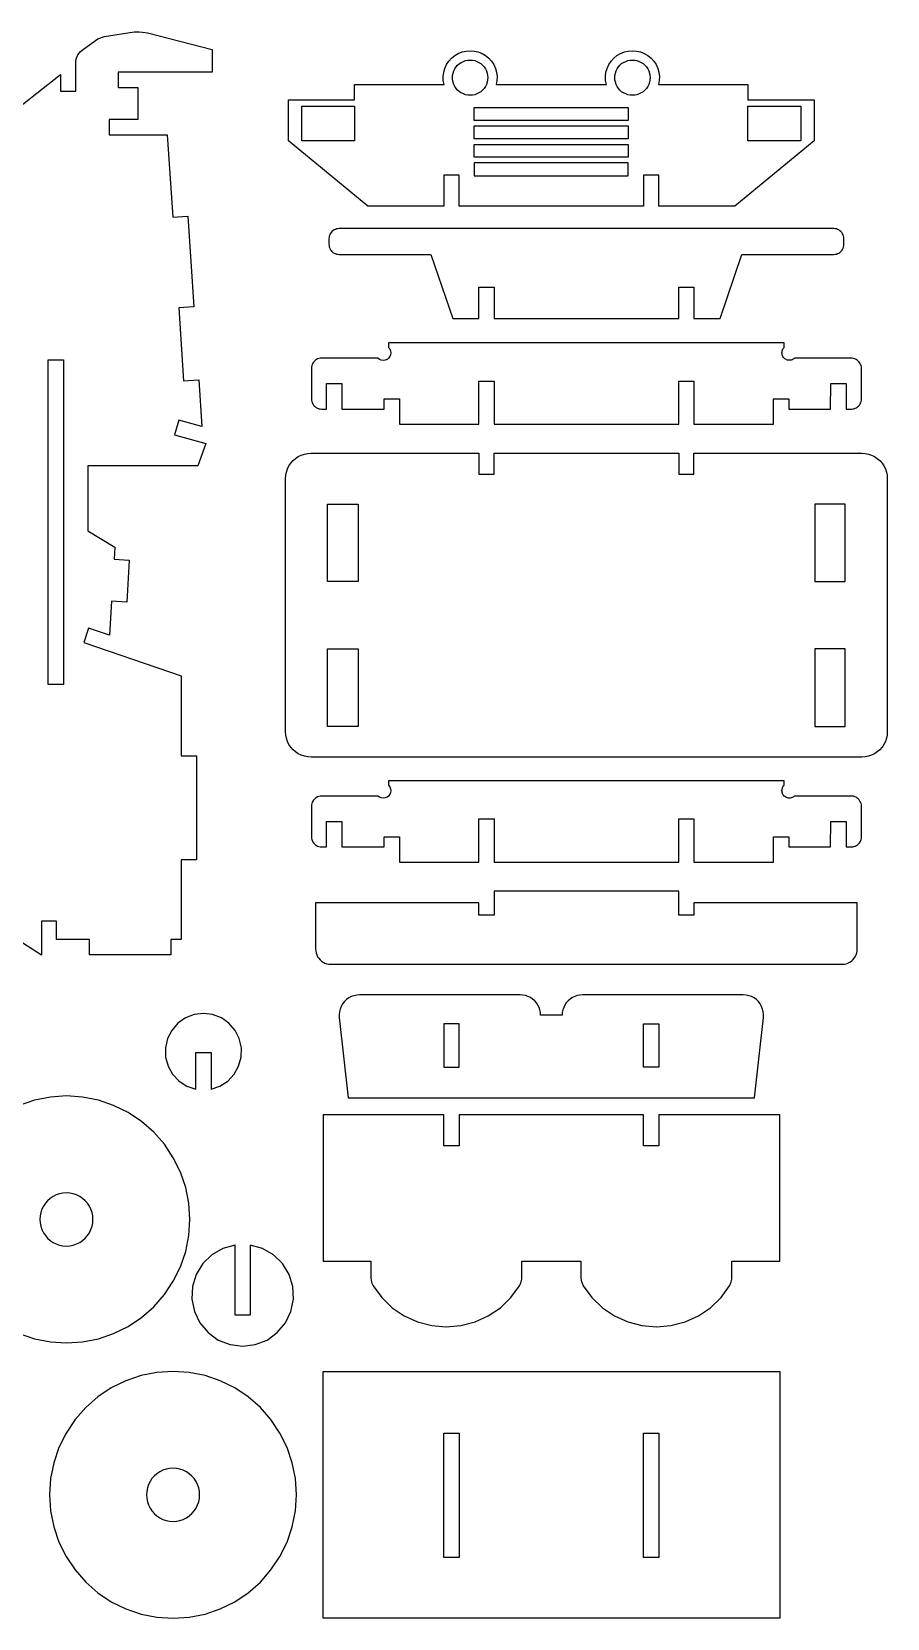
# Model space of a CAD drawing. Extents: x -851 to -288, y 134 to 465.
# Drawn here: x -673.2 to -505.1, y 153.5 to 465.1 of the extents above; entities that cross this region are included whole.
import ezdxf

# ---------------------------------------------------------------- set-up
doc = ezdxf.new("R2010")
doc.units = 0
doc.header["$MEASUREMENT"] = 0
doc.layers.get('0').update_dxf_attribs({"linetype": 'CONTINUOUS'})

msp = doc.modelspace()

# ---------------------------------------------------------------- linework, layer by layer
for points in [[(-687.8, 440.84), (-667.54, 456.73), (-667.54, 453.44), (-664.54, 453.44), (-664.54, 459.29), (-664.47, 459.74), (-664.34, 460.17), (-664.15, 460.57), (-663.89, 460.94), (-663.59, 461.27), (-663.04, 461.72), (-660.2, 463.74), (-658.9, 464.22), (-653.08, 465.14), (-652.09, 465.13), (-651.43, 465.08), (-650.45, 464.91), (-637.74, 461.63), (-637.74, 457.18), (-656.22, 457.18), (-656.22, 454.18), (-652.32, 454.18), (-652.32, 447.91), (-658.01, 447.91), (-658.01, 444.91), (-646.56, 444.91), (-645.5, 428.72), (-642.51, 428.92), (-641.33, 411.13), (-644.32, 410.93), (-643.36, 396.56), (-640.37, 396.76), (-639.76, 387.59), (-644.32, 388.86), (-645.13, 385.97), (-638.96, 384.26), (-640.57, 379.88), (-662.17, 379.88), (-662.17, 367.12), (-656.88, 363.9), (-657.02, 361.54), (-654.03, 361.36), (-654.54, 353.1), (-657.53, 353.29), (-657.94, 346.61), (-662.02, 348), (-662.98, 345.16), (-643.82, 338.63), (-643.82, 322.91), (-640.82, 322.91), (-640.82, 302.5), (-643.82, 302.5), (-643.82, 286.82), (-645.84, 286.82), (-645.84, 283.82), (-661.84, 283.82), (-661.84, 286.82), (-668.3, 286.82), (-668.3, 290.43), (-671.3, 290.43), (-671.3, 283.79), (-677.91, 288.05)], [(-675.66, 209.45), (-672.65, 208.44), (-669.54, 207.82), (-666.38, 207.61), (-663.21, 207.82), (-660.1, 208.44), (-657.1, 209.45), (-654.25, 210.86), (-651.61, 212.62), (-649.23, 214.71), (-647.14, 217.1), (-645.38, 219.73), (-643.97, 222.58), (-642.95, 225.58), (-642.33, 228.69), (-642.13, 231.86), (-642.33, 235.03), (-642.95, 238.14), (-643.97, 241.14), (-645.38, 243.99), (-647.14, 246.62), (-649.23, 249.01), (-651.61, 251.1), (-654.25, 252.86), (-657.1, 254.26), (-660.1, 255.28), (-663.21, 255.9), (-666.38, 256.11), (-669.54, 255.9), (-672.65, 255.28), (-675.66, 254.26)]]:
    msp.add_lwpolyline(points)
for points in [[(-550.98, 459.35), (-550.54, 458.68), (-550.2, 457.95), (-549.98, 457.17), (-549.88, 456.37), (-549.9, 455.57), (-550.05, 454.78), (-532.47, 454.78), (-532.47, 451.78), (-519.46, 451.78), (-519.46, 443.71), (-535.06, 430.85), (-549.99, 430.85), (-549.99, 436.95), (-552.99, 436.95), (-552.99, 430.85), (-589.24, 430.85), (-589.24, 436.95), (-592.24, 436.95), (-592.24, 430.85), (-607.18, 430.85), (-622.78, 443.71), (-622.78, 451.78), (-609.76, 451.78), (-609.76, 454.78), (-592.19, 454.78), (-592.33, 455.57), (-592.35, 456.37), (-592.25, 457.17), (-592.03, 457.95), (-591.7, 458.68), (-591.25, 459.35), (-590.71, 459.95), (-590.09, 460.46), (-589.4, 460.87), (-588.65, 461.17), (-587.86, 461.35), (-587.06, 461.41), (-586.26, 461.35), (-585.47, 461.17), (-584.72, 460.87), (-584.03, 460.46), (-583.4, 459.95), (-582.86, 459.35), (-582.42, 458.68), (-582.09, 457.95), (-581.87, 457.17), (-581.77, 456.37), (-581.79, 455.57), (-581.93, 454.78), (-560.3, 454.78), (-560.45, 455.57), (-560.47, 456.37), (-560.37, 457.17), (-560.15, 457.95), (-559.81, 458.68), (-559.37, 459.35), (-558.83, 459.95), (-558.21, 460.46), (-557.51, 460.87), (-556.76, 461.17), (-555.98, 461.35), (-555.18, 461.41), (-554.37, 461.35), (-553.59, 461.17), (-552.84, 460.87), (-552.14, 460.46), (-551.52, 459.95)], [(-584.06, 454.38), (-584.31, 454), (-584.61, 453.66), (-584.95, 453.36), (-585.33, 453.11), (-585.73, 452.91), (-586.16, 452.77), (-586.61, 452.68), (-587.06, 452.65), (-587.51, 452.68), (-587.96, 452.77), (-588.39, 452.91), (-588.79, 453.11), (-589.17, 453.36), (-589.51, 453.66), (-589.81, 454), (-590.06, 454.38), (-590.26, 454.79), (-590.41, 455.22), (-590.5, 455.66), (-590.53, 456.12), (-590.5, 456.57), (-590.41, 457.01), (-590.26, 457.44), (-590.06, 457.85), (-589.81, 458.23), (-589.51, 458.57), (-589.17, 458.87), (-588.79, 459.12), (-588.39, 459.32), (-587.96, 459.46), (-587.51, 459.55), (-587.06, 459.58), (-586.61, 459.55), (-586.16, 459.46), (-585.73, 459.32), (-585.33, 459.12), (-584.95, 458.87), (-584.61, 458.57), (-584.31, 458.23), (-584.06, 457.85), (-583.86, 457.44), (-583.71, 457.01), (-583.62, 456.57), (-583.59, 456.12), (-583.62, 455.66), (-583.71, 455.22), (-583.86, 454.79)], [(-551.97, 457.44), (-551.83, 457.01), (-551.74, 456.57), (-551.71, 456.12), (-551.74, 455.66), (-551.83, 455.22), (-551.97, 454.79), (-552.17, 454.38), (-552.43, 454), (-552.72, 453.66), (-553.07, 453.36), (-553.44, 453.11), (-553.85, 452.91), (-554.28, 452.77), (-554.72, 452.68), (-555.18, 452.65), (-555.63, 452.68), (-556.07, 452.77), (-556.5, 452.91), (-556.91, 453.11), (-557.29, 453.36), (-557.63, 453.66), (-557.93, 454), (-558.18, 454.38), (-558.38, 454.79), (-558.52, 455.22), (-558.61, 455.66), (-558.64, 456.12), (-558.61, 456.57), (-558.52, 457.01), (-558.38, 457.44), (-558.18, 457.85), (-557.93, 458.23), (-557.63, 458.57), (-557.29, 458.87), (-556.91, 459.12), (-556.5, 459.32), (-556.07, 459.46), (-555.63, 459.55), (-555.18, 459.58), (-554.72, 459.55), (-554.28, 459.46), (-553.85, 459.32), (-553.44, 459.12), (-553.07, 458.87), (-552.72, 458.57), (-552.43, 458.23), (-552.17, 457.85)], [(-609.76, 443.71), (-620.13, 443.71), (-620.13, 450.51), (-609.76, 450.51)], [(-555.99, 447.73), (-586.25, 447.73), (-586.25, 450.26), (-555.99, 450.26)], [(-522.11, 443.71), (-532.47, 443.71), (-532.47, 450.51), (-522.11, 450.51)], [(-586.25, 444.1), (-586.25, 446.64), (-555.99, 446.64), (-555.99, 444.1)], [(-586.25, 440.48), (-586.25, 443.01), (-555.99, 443.01), (-555.99, 440.48)], [(-555.99, 436.85), (-555.99, 439.39), (-586.25, 439.39), (-586.25, 436.85)], [(-614.53, 425.47), (-614.65, 425.24), (-614.73, 424.99), (-614.78, 424.73), (-614.8, 424.47), (-614.8, 423.4), (-614.78, 423.14), (-614.73, 422.88), (-614.65, 422.64), (-614.53, 422.4), (-614.39, 422.18), (-614.22, 421.99), (-614.02, 421.81), (-613.8, 421.67), (-613.57, 421.55), (-613.32, 421.47), (-613.06, 421.42), (-612.8, 421.4), (-594.76, 421.4), (-590.49, 408.84), (-585.33, 408.84), (-585.33, 414.94), (-582.33, 414.94), (-582.33, 408.84), (-546.08, 408.84), (-546.08, 414.94), (-543.08, 414.94), (-543.08, 408.84), (-537.93, 408.84), (-533.66, 421.4), (-515.62, 421.4), (-515.36, 421.42), (-515.1, 421.47), (-514.85, 421.55), (-514.62, 421.67), (-514.4, 421.81), (-514.2, 421.99), (-514.03, 422.18), (-513.89, 422.4), (-513.77, 422.64), (-513.69, 422.88), (-513.64, 423.14), (-513.62, 423.4), (-513.62, 424.47), (-513.64, 424.73), (-513.69, 424.99), (-513.77, 425.24), (-513.89, 425.47), (-514.03, 425.69), (-514.2, 425.88), (-514.4, 426.06), (-514.62, 426.2), (-514.85, 426.32), (-515.1, 426.4), (-515.36, 426.45), (-515.62, 426.47), (-612.8, 426.47), (-613.06, 426.45), (-613.32, 426.4), (-613.57, 426.32), (-613.8, 426.2), (-614.02, 426.06), (-614.22, 425.88), (-614.39, 425.69)], [(-618.19, 399.55), (-618.24, 399.29), (-618.26, 399.03), (-618.26, 393.03), (-618.24, 392.77), (-618.19, 392.51), (-618.11, 392.26), (-617.99, 392.03), (-617.84, 391.81), (-617.67, 391.62), (-617.47, 391.44), (-617.26, 391.3), (-617.02, 391.18), (-616.77, 391.1), (-616.52, 391.05), (-616.26, 391.03), (-615.26, 391.03), (-615.26, 396.03), (-612.26, 396.03), (-612.26, 391.03), (-603.95, 391.03), (-603.95, 393.03), (-600.95, 393.03), (-600.95, 388.03), (-585.33, 388.03), (-585.33, 396.53), (-582.33, 396.53), (-582.33, 388.03), (-546.08, 388.03), (-546.08, 396.53), (-543.08, 396.53), (-543.08, 388.03), (-527.47, 388.03), (-527.47, 393.03), (-524.47, 393.03), (-524.47, 391.03), (-516.26, 391.03), (-516.16, 396.03), (-513.16, 396.03), (-513.16, 391.03), (-512.16, 391.03), (-511.9, 391.05), (-511.64, 391.1), (-511.4, 391.18), (-511.16, 391.3), (-510.94, 391.44), (-510.75, 391.62), (-510.58, 391.81), (-510.43, 392.03), (-510.31, 392.26), (-510.23, 392.51), (-510.18, 392.77), (-510.16, 393.03), (-510.16, 399.03), (-510.19, 399.3), (-510.24, 399.56), (-510.34, 399.81), (-510.46, 400.05), (-510.61, 400.27), (-510.8, 400.46), (-511, 400.64), (-511.23, 400.78), (-511.47, 400.89), (-511.72, 400.97), (-511.99, 401.02), (-523.32, 401.03), (-523.46, 400.91), (-523.62, 400.8), (-523.79, 400.72), (-523.97, 400.66), (-524.15, 400.62), (-524.34, 400.61), (-524.52, 400.62), (-524.71, 400.66), (-524.88, 400.72), (-525.05, 400.8), (-525.21, 400.91), (-525.35, 401.03), (-525.48, 401.18), (-525.59, 401.34), (-525.68, 401.52), (-525.74, 401.7), (-525.78, 401.89), (-525.79, 402.09), (-525.78, 402.29), (-525.74, 402.48), (-525.68, 402.66), (-525.59, 402.84), (-525.48, 403), (-525.35, 403.15), (-525.35, 404.03), (-603.07, 404.03), (-603.07, 403.15), (-602.83, 402.84), (-602.68, 402.48), (-602.63, 402.09), (-602.68, 401.7), (-602.83, 401.34), (-603.07, 401.03), (-603.38, 400.79), (-603.74, 400.64), (-604.13, 400.59), (-604.52, 400.64), (-604.88, 400.79), (-605.19, 401.03), (-616.26, 401.03), (-616.52, 401.01), (-616.77, 400.96), (-617.02, 400.88), (-617.26, 400.76), (-617.47, 400.62), (-617.67, 400.44), (-617.84, 400.25), (-617.99, 400.03), (-618.11, 399.8)], [(-666.94, 400.67), (-666.94, 336.96), (-669.94, 336.96), (-669.94, 400.67)], [(-585.33, 378.26), (-582.33, 378.26), (-582.33, 382.37), (-546.08, 382.37), (-546.08, 378.26), (-543.08, 378.26), (-543.08, 382.37), (-510.1, 382.37), (-509.45, 382.33), (-508.81, 382.2), (-508.19, 381.99), (-507.6, 381.7), (-507.06, 381.33), (-506.56, 380.9), (-506.13, 380.41), (-505.77, 379.87), (-505.48, 379.28), (-505.27, 378.66), (-505.14, 378.02), (-505.1, 377.37), (-505.1, 327.66), (-505.14, 327.01), (-505.27, 326.37), (-505.48, 325.75), (-505.77, 325.16), (-506.13, 324.62), (-506.56, 324.13), (-507.06, 323.69), (-507.6, 323.33), (-508.19, 323.04), (-508.81, 322.83), (-509.45, 322.7), (-510.1, 322.66), (-618.32, 322.66), (-618.97, 322.7), (-619.61, 322.83), (-620.23, 323.04), (-620.82, 323.33), (-621.36, 323.69), (-621.86, 324.13), (-622.29, 324.62), (-622.65, 325.16), (-622.94, 325.75), (-623.15, 326.37), (-623.28, 327.01), (-623.32, 327.66), (-623.32, 377.37), (-623.28, 378.02), (-623.15, 378.66), (-622.94, 379.28), (-622.65, 379.87), (-622.29, 380.41), (-621.86, 380.9), (-621.36, 381.33), (-620.82, 381.7), (-620.23, 381.99), (-619.61, 382.2), (-618.97, 382.33), (-618.32, 382.37), (-585.33, 382.37)], [(-615.07, 357.15), (-615.07, 372.38), (-609.07, 372.38), (-609.07, 357.15)], [(-513.35, 357.15), (-513.35, 372.38), (-519.35, 372.38), (-519.35, 357.15)], [(-609.07, 343.91), (-609.07, 328.65), (-615.07, 328.65), (-615.07, 343.91)], [(-519.35, 343.91), (-519.35, 328.65), (-513.35, 328.65), (-513.35, 343.91)], [(-618.19, 313.54), (-618.24, 313.28), (-618.26, 313.02), (-618.26, 307.02), (-618.24, 306.76), (-618.19, 306.51), (-618.11, 306.26), (-617.99, 306.02), (-617.84, 305.81), (-617.67, 305.61), (-617.47, 305.44), (-617.26, 305.29), (-617.02, 305.18), (-616.77, 305.09), (-616.52, 305.04), (-616.26, 305.02), (-615.26, 305.02), (-615.26, 310.02), (-612.26, 310.02), (-612.26, 305.02), (-603.95, 305.02), (-603.95, 307.02), (-600.95, 307.02), (-600.95, 302.02), (-585.33, 302.02), (-585.33, 310.52), (-582.33, 310.52), (-582.33, 302.02), (-546.08, 302.02), (-546.08, 310.52), (-543.08, 310.52), (-543.08, 302.02), (-527.47, 302.02), (-527.47, 307.02), (-524.47, 307.02), (-524.47, 305.02), (-516.26, 305.02), (-516.16, 310.02), (-513.16, 310.02), (-513.16, 305.02), (-512.16, 305.02), (-511.9, 305.04), (-511.64, 305.09), (-511.4, 305.18), (-511.16, 305.29), (-510.94, 305.44), (-510.75, 305.61), (-510.58, 305.81), (-510.43, 306.02), (-510.31, 306.26), (-510.23, 306.51), (-510.18, 306.76), (-510.16, 307.02), (-510.16, 313.02), (-510.19, 313.29), (-510.24, 313.55), (-510.34, 313.8), (-510.46, 314.04), (-510.61, 314.26), (-510.8, 314.46), (-511, 314.63), (-511.23, 314.77), (-511.47, 314.89), (-511.72, 314.97), (-511.99, 315.01), (-523.32, 315.02), (-523.46, 314.9), (-523.62, 314.8), (-523.79, 314.71), (-523.97, 314.65), (-524.15, 314.62), (-524.34, 314.6), (-524.52, 314.62), (-524.71, 314.65), (-524.88, 314.71), (-525.05, 314.8), (-525.21, 314.9), (-525.35, 315.02), (-525.48, 315.17), (-525.59, 315.33), (-525.68, 315.51), (-525.74, 315.7), (-525.78, 315.89), (-525.79, 316.08), (-525.78, 316.28), (-525.74, 316.47), (-525.68, 316.66), (-525.59, 316.83), (-525.48, 317), (-525.35, 317.14), (-525.35, 318.02), (-603.07, 318.02), (-603.07, 317.14), (-602.83, 316.83), (-602.68, 316.47), (-602.63, 316.08), (-602.68, 315.7), (-602.83, 315.33), (-603.07, 315.02), (-603.38, 314.78), (-603.74, 314.64), (-604.13, 314.58), (-604.52, 314.64), (-604.88, 314.78), (-605.19, 315.02), (-616.26, 315.02), (-616.52, 315.01), (-616.77, 314.96), (-617.02, 314.87), (-617.26, 314.76), (-617.47, 314.61), (-617.67, 314.44), (-617.84, 314.24), (-617.99, 314.02), (-618.11, 313.79)], [(-512.84, 282.2), (-512.49, 282.38), (-512.16, 282.59), (-511.87, 282.85), (-511.61, 283.15), (-511.39, 283.47), (-511.22, 283.83), (-511.09, 284.2), (-511.02, 284.58), (-510.99, 284.97), (-510.99, 294.03), (-543.08, 294.03), (-543.08, 291.63), (-546.08, 291.63), (-546.08, 296.33), (-582.33, 296.33), (-582.33, 291.63), (-585.33, 291.63), (-585.33, 294.03), (-617.43, 294.03), (-617.43, 284.97), (-617.4, 284.58), (-617.33, 284.2), (-617.2, 283.83), (-617.03, 283.47), (-616.81, 283.15), (-616.55, 282.85), (-616.26, 282.59), (-615.93, 282.38), (-615.58, 282.2), (-615.21, 282.08), (-614.82, 282), (-614.43, 281.97), (-513.99, 281.97), (-513.6, 282), (-513.21, 282.08)], [(-529.43, 271.53), (-529.4, 272.09), (-529.46, 272.65), (-529.59, 273.19), (-529.8, 273.71), (-530.08, 274.2), (-530.42, 274.64), (-530.82, 275.03), (-531.28, 275.36), (-531.77, 275.62), (-532.3, 275.81), (-532.84, 275.93), (-533.4, 275.97), (-564.98, 275.97), (-565.51, 275.94), (-566.02, 275.83), (-566.52, 275.67), (-566.98, 275.43), (-567.42, 275.14), (-567.81, 274.8), (-568.16, 274.41), (-568.45, 273.97), (-568.68, 273.5), (-568.85, 273.01), (-568.95, 272.49), (-568.98, 271.97), (-573.21, 271.97), (-573.25, 272.49), (-573.35, 273.01), (-573.52, 273.5), (-573.75, 273.97), (-574.04, 274.41), (-574.38, 274.8), (-574.78, 275.14), (-575.21, 275.43), (-575.68, 275.67), (-576.18, 275.83), (-576.69, 275.94), (-577.21, 275.97), (-608.79, 275.97), (-609.35, 275.93), (-609.9, 275.81), (-610.43, 275.62), (-610.92, 275.36), (-611.37, 275.03), (-611.77, 274.64), (-612.12, 274.2), (-612.4, 273.71), (-612.6, 273.19), (-612.74, 272.65), (-612.79, 272.09), (-612.77, 271.53), (-611.03, 255.73), (-531.16, 255.73)], [(-640.97, 264.66), (-637.97, 264.66), (-637.97, 257.48), (-636.23, 258.06), (-634.69, 259.05), (-633.43, 260.38), (-632.54, 261.98), (-632.05, 263.75), (-632.01, 265.58), (-632.42, 267.37), (-633.25, 269), (-634.44, 270.39), (-635.94, 271.44), (-637.65, 272.1), (-639.47, 272.32), (-641.29, 272.1), (-643, 271.44), (-644.5, 270.39), (-645.7, 269), (-646.52, 267.37), (-646.93, 265.58), (-646.89, 263.75), (-646.41, 261.98), (-645.51, 260.38), (-644.25, 259.05), (-642.71, 258.06), (-640.97, 257.48)], [(-592.22, 261.75), (-589.22, 261.75), (-589.22, 270.25), (-592.22, 270.25)], [(-552.97, 270.25), (-549.97, 270.25), (-549.97, 261.75), (-552.97, 261.75)], [(-564.84, 218.85), (-563.15, 216.53), (-561.08, 214.53), (-558.71, 212.92), (-556.1, 211.73), (-553.32, 211), (-550.46, 210.75), (-547.6, 211), (-544.82, 211.73), (-542.21, 212.92), (-539.83, 214.53), (-537.77, 216.53), (-536.08, 218.85), (-535.95, 219.09), (-535.75, 219.6), (-535.65, 220.13), (-535.64, 223.68), (-526.24, 223.68), (-526.24, 252.41), (-549.97, 252.41), (-549.97, 246.31), (-552.97, 246.31), (-552.97, 252.41), (-589.22, 252.41), (-589.22, 246.31), (-592.22, 246.31), (-592.22, 252.41), (-615.96, 252.41), (-615.96, 223.68), (-606.55, 223.68), (-606.55, 220.41), (-606.51, 219.86), (-606.36, 219.34), (-606.12, 218.85), (-604.43, 216.53), (-602.36, 214.53), (-599.99, 212.92), (-597.38, 211.73), (-594.6, 211), (-591.74, 210.75), (-588.88, 211), (-586.1, 211.73), (-583.49, 212.92), (-581.11, 214.53), (-579.05, 216.53), (-577.36, 218.85), (-577.22, 219.09), (-577.03, 219.6), (-576.93, 220.13), (-576.92, 223.68), (-565.28, 223.68), (-565.28, 220.41), (-565.23, 219.86), (-565.08, 219.34)], [(-663.2, 236), (-663.77, 236.38), (-664.38, 236.68), (-665.03, 236.9), (-665.7, 237.04), (-666.38, 237.08), (-667.06, 237.04), (-667.73, 236.9), (-668.38, 236.68), (-668.99, 236.38), (-669.56, 236), (-670.07, 235.55), (-670.52, 235.04), (-670.9, 234.47), (-671.2, 233.86), (-671.42, 233.21), (-671.55, 232.54), (-671.6, 231.86), (-671.55, 231.18), (-671.42, 230.51), (-671.2, 229.86), (-670.9, 229.25), (-670.52, 228.68), (-670.07, 228.17), (-669.56, 227.72), (-668.99, 227.34), (-668.38, 227.04), (-667.73, 226.82), (-667.06, 226.68), (-666.38, 226.64), (-665.7, 226.68), (-665.03, 226.82), (-664.38, 227.04), (-663.77, 227.34), (-663.2, 227.72), (-662.69, 228.17), (-662.24, 228.68), (-661.86, 229.25), (-661.56, 229.86), (-661.34, 230.51), (-661.2, 231.18), (-661.16, 231.86), (-661.2, 232.54), (-661.34, 233.21), (-661.56, 233.86), (-661.86, 234.47), (-662.24, 235.04), (-662.69, 235.55)], [(-622.28, 213.77), (-621.78, 216.21), (-621.91, 218.69), (-622.64, 221.06), (-623.93, 223.19), (-625.71, 224.92), (-627.86, 226.17), (-630.25, 226.84), (-630.25, 213.09), (-633.25, 213.09), (-633.25, 226.84), (-635.65, 226.17), (-637.8, 224.92), (-639.58, 223.19), (-640.87, 221.06), (-641.6, 218.69), (-641.73, 216.21), (-641.23, 213.77), (-640.15, 211.53), (-638.55, 209.63), (-636.54, 208.17), (-634.22, 207.27), (-631.75, 206.96), (-629.29, 207.27), (-626.97, 208.17), (-624.95, 209.63), (-623.36, 211.53)], [(-628.28, 194.93), (-630.67, 197.02), (-633.31, 198.78), (-636.15, 200.19), (-639.15, 201.21), (-642.27, 201.82), (-645.43, 202.03), (-648.6, 201.82), (-651.71, 201.21), (-654.71, 200.19), (-657.56, 198.78), (-660.19, 197.02), (-662.58, 194.93), (-664.67, 192.54), (-666.43, 189.91), (-667.84, 187.06), (-668.86, 184.06), (-669.48, 180.95), (-669.68, 177.78), (-669.48, 174.62), (-668.86, 171.5), (-667.84, 168.5), (-666.43, 165.66), (-664.67, 163.02), (-662.58, 160.63), (-660.19, 158.54), (-657.56, 156.78), (-654.71, 155.38), (-651.71, 154.36), (-648.6, 153.74), (-645.43, 153.53), (-642.27, 153.74), (-639.15, 154.36), (-636.15, 155.38), (-633.31, 156.78), (-630.67, 158.54), (-628.28, 160.63), (-626.19, 163.02), (-624.43, 165.66), (-623.03, 168.5), (-622.01, 171.5), (-621.39, 174.62), (-621.18, 177.78), (-621.39, 180.95), (-622.01, 184.06), (-623.03, 187.06), (-624.43, 189.91), (-626.19, 192.54)], [(-526.24, 153.53), (-615.96, 153.53), (-615.96, 201.98), (-526.24, 201.98)], [(-589.22, 165.46), (-592.22, 165.46), (-592.22, 189.87), (-589.22, 189.87)], [(-549.97, 165.46), (-552.97, 165.46), (-552.97, 189.87), (-549.97, 189.87)], [(-642.82, 173.26), (-642.25, 173.64), (-641.74, 174.09), (-641.29, 174.6), (-640.91, 175.17), (-640.61, 175.78), (-640.39, 176.43), (-640.26, 177.1), (-640.21, 177.78), (-640.26, 178.46), (-640.39, 179.13), (-640.61, 179.78), (-640.91, 180.39), (-641.29, 180.96), (-641.74, 181.47), (-642.25, 181.92), (-642.82, 182.3), (-643.43, 182.6), (-644.08, 182.82), (-644.75, 182.96), (-645.43, 183), (-646.11, 182.96), (-646.78, 182.82), (-647.43, 182.6), (-648.04, 182.3), (-648.61, 181.92), (-649.12, 181.47), (-649.57, 180.96), (-649.95, 180.39), (-650.25, 179.78), (-650.47, 179.13), (-650.61, 178.46), (-650.65, 177.78), (-650.61, 177.1), (-650.47, 176.43), (-650.25, 175.78), (-649.95, 175.17), (-649.57, 174.6), (-649.12, 174.09), (-648.61, 173.64), (-648.04, 173.26), (-647.43, 172.96), (-646.78, 172.74), (-646.11, 172.61), (-645.43, 172.56), (-644.75, 172.61), (-644.08, 172.74), (-643.43, 172.96)]]:
    msp.add_lwpolyline(points, close=True)

doc.saveas('drawing.dxf')
